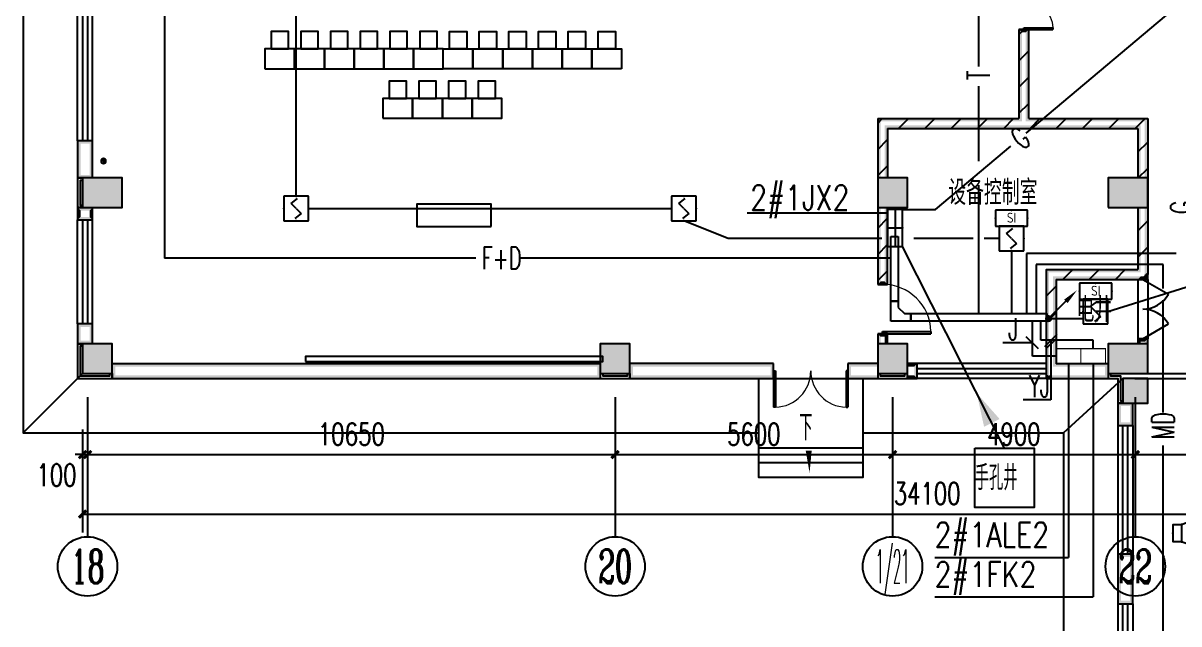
# Model space of a CAD drawing. Extents: x 101023 to 279373, y -114511 to 293844.
# Drawn here: x 205080 to 228410, y -72574 to -60440 of the extents above; entities that cross this region are included whole.
import ezdxf
from ezdxf.enums import TextEntityAlignment as Align

# ---------------------------------------------------------------- set-up
doc = ezdxf.new("R2010")
doc.units = 0
doc.header["$LTSCALE"] = 1000
doc.header["$MEASUREMENT"] = 0
for name, color, linetype in [('A-ANNO-IDEN', 3, 'Continuous'), ('A-FLOR-STRS', 51, 'Continuous'), ('A-WALL-PATT', 252, 'Continuous'), ('AXIS', 3, 'Continuous'), ('AXIS_TEXT', 7, 'Continuous'), ('BZ', 7, 'Continuous'), ('CABLETRAY', 3, 'Continuous'), ('COLUMN', 2, 'Continuous'), ('DIM-消防', 3, 'Continuous'), ('DOOR_FIRE', 4, 'Continuous'), ('EQUIP-广播', 3, 'Continuous'), ('EQUIP-插座', 3, 'Continuous'), ('EQUIP-消防', 3, 'Continuous'), ('EQUIP-箱柜', 3, 'Continuous'), ('LWIRE', 4, 'Continuous'), ('PUB_DIM', 3, 'Continuous'), ('PUB_HATCH', 8, 'Continuous'), ('PUB_TEXT', 7, 'Continuous'), ('PUB_WALL', 2, 'Continuous'), ('SIG_TEXT', 7, 'Continuous'), ('STAIR', 2, 'Continuous'), ('WALL', 2, 'Continuous'), ('WINDOW', 2, 'Continuous'), ('WIRE-消防', 1, 'Continuous'), ('家具', 8, 'Continuous'), ('排水', 153, 'Continuous'), ('看线', 30, 'Continuous')]:
    doc.layers.add(name, color=color, linetype=linetype)
doc.styles.add('_TCH_AXIS', font='COMPLEX', dxfattribs={"bigfont": 'GBCBIG'})
doc.styles.add('_TCH_DIM_T3', font='SIMPLEX', dxfattribs={"width": 0.705882, "bigfont": 'GBCBIG'})
doc.styles.add('_TEL_ATTDEF', font='gbenor', dxfattribs={"bigfont": 'gbcbig'})
doc.styles.add('_TEL_DIM', font='simplex.shx', dxfattribs={"width": 0.8, "height": 3.5, "bigfont": 'gbcbig.shx'})
doc.styles.add('A_DIM', font='simplex.shx', dxfattribs={"width": 0.7, "bigfont": 'gbcbig.shx'})
doc.styles.add('COMPLEX', font='COMPLEX')
doc.styles.get("Standard").update_dxf_attribs({"font": 'simplex.shx', "width": 0.8, "bigfont": 'gbcbig.shx'})
doc.dimstyles.new('_TCH_ARCH&&150', dxfattribs={"dimtxt": 446.25, "dimasz": 150, "dimexe": 375, "dimexo": 450, "dimgap": 189.375, "dimtad": 1, "dimdec": 0, "dimzin": 0, "dimdsep": 46, "dimtxsty": '_TCH_DIM_T3', "dimblk": 'ARCHTICK', "dimcen": 0.09, "dimclrt": 7, "dimazin": 2, "dimtfac": 1, "dimtdec": 0, "dimtix": 1, "dimtmove": 2, "dimatfit": 3, "dimfxl": 1, "dimtolj": 1, "dimtzin": 0, "dimarcsym": 0})
pattern_1 = [(45, (-908016.57, -754752.9), (-265.16515, 265.16515), [])]

# ---------------------------------------------------------------- blocks, each defined once
blk = doc.blocks.new('$equip$00002982')
for p, q in [((0.35, 0.35), (1, 0.6)), ((1, 0.6), (1, -0.6)), ((0, 0.35), (0.35, 0.35)), ((0, 0.35), (0, -0.35)), ((0.35, 0.35), (0.35, -0.35)), ((0.35, -0.35), (0, -0.35)), ((1, -0.6), (0.35, -0.35))]:
    blk.add_line(p, q)
at = {"const_width": 0.04}
blk.add_lwpolyline([(0.35, 0.35), (0, 0.35), (0, -0.35), (0.35, -0.35), (1, -0.6), (1, 0.6), (0.35, 0.35), (0, 0.35)], dxfattribs=at)
for p in [(0, 0), (0.35, 0.35), (1, 0), (0.35, -0.35)]:
    blk.add_point(p)
at = {"color": 7, "style": '_TEL_DIM', "flags": 1}
for tag in ['A', 'REMARK']:
    blk.add_attdef(tag, text='', height=0.00002, dxfattribs=at).set_placement((0, 0), align=Align.MIDDLE_CENTER)
blk = doc.blocks.new('ng')
at = {"layer": '排水'}
for p, q in [((345991, 781358), (346091, 781358)), ((346041, 781408), (346041, 781308))]:
    blk.add_line(p, q, dxfattribs=at)
blk.add_circle((346041, 781358), 50, dxfattribs=at)
blk = doc.blocks.new('雨水管')
at = {"layer": '排水', "xscale": -1}
blk.add_blockref('ng', (1354071, -102889), dxfattribs=at)
blk = doc.blocks.new('_AXISO')
blk.add_circle((0, 0), 0.5)
at = {"layer": 'AXIS_TEXT', "style": 'COMPLEX', "width": 1.041667}
blk.add_attdef('A', text='', height=0.56, dxfattribs=at).set_placement((-0.25, -0.28), (0.25, -0.28), align=Align.FIT)
blk = doc.blocks.new('_ArchTick')
at = {"color": 0, "linetype": 'ByBlock', "const_width": 0.4}
blk.add_lwpolyline([(-0.5, -0.5), (0.5, 0.5)], dxfattribs=at)
blk = doc.blocks.new('*D101')
at = {"layer": 'Defpoints', "color": 0, "transparency": 16777216}
for p in [(1007608, 802280), (1041708, 802280), (1041708, 800203)]:
    blk.add_point(p, dxfattribs=at)
at = {"layer": 'PUB_DIM', "color": 0, "lineweight": -2, "transparency": 16777216}
for p, q in [((1007608, 801830), (1007608, 799828)), ((1041708, 801830), (1041708, 799828)), ((1007608, 800203), (1041708, 800203))]:
    blk.add_line(p, q, dxfattribs=at)
at = {"layer": 'PUB_DIM', "color": 0, "lineweight": -2, "transparency": 16777216, "xscale": 150, "yscale": 150, "zscale": 150, "rotation": 180}
blk.add_blockref('_ArchTick', (1007608, 800203), dxfattribs=at)
at = {"layer": 'PUB_DIM', "color": 0, "lineweight": -2, "transparency": 16777216, "xscale": 150, "yscale": 150, "zscale": 150}
blk.add_blockref('_ArchTick', (1041708, 800203), dxfattribs=at)
at = {"layer": 'PUB_DIM', "color": 7, "transparency": 16777216, "insert": (1024658, 800616), "char_height": 446.2, "attachment_point": 5, "style": '_TCH_DIM_T3'}
blk.add_mtext('\\A1;34100', dxfattribs=at)
blk = doc.blocks.new('*D102')
at = {"layer": 'Defpoints', "color": 0, "transparency": 16777216}
for p in [(1007608, 802363), (1007708, 802363), (1007708, 801403)]:
    blk.add_point(p, dxfattribs=at)
at = {"layer": 'PUB_DIM', "color": 0, "lineweight": -2, "transparency": 16777216}
for p, q in [((1007608, 801913), (1007608, 801028)), ((1007708, 801913), (1007708, 801028)), ((1007608, 801403), (1007458, 801403)), ((1007608, 801403), (1007708, 801403)), ((1007708, 801403), (1007858, 801403))]:
    blk.add_line(p, q, dxfattribs=at)
at = {"layer": 'PUB_DIM', "color": 0, "lineweight": -2, "transparency": 16777216, "xscale": 150, "yscale": 150, "zscale": 150}
blk.add_blockref('_ArchTick', (1007608, 801403), dxfattribs=at)
at = {"layer": 'PUB_DIM', "color": 0, "lineweight": -2, "transparency": 16777216, "xscale": 150, "yscale": 150, "zscale": 150, "rotation": 180}
blk.add_blockref('_ArchTick', (1007708, 801403), dxfattribs=at)
at = {"layer": 'PUB_DIM', "color": 7, "transparency": 16777216, "insert": (1007083, 800991), "char_height": 446.2, "attachment_point": 5, "style": '_TCH_DIM_T3'}
blk.add_mtext('\\A1;100', dxfattribs=at)
blk = doc.blocks.new('*D103')
at = {"layer": 'Defpoints', "color": 0, "transparency": 16777216}
for p in [(1007708, 802363), (1018358, 802363), (1018358, 801403)]:
    blk.add_point(p, dxfattribs=at)
at = {"layer": 'PUB_DIM', "color": 0, "lineweight": -2, "transparency": 16777216}
for p, q in [((1007708, 801913), (1007708, 801028)), ((1018358, 801913), (1018358, 801028)), ((1007708, 801403), (1018358, 801403))]:
    blk.add_line(p, q, dxfattribs=at)
at = {"layer": 'PUB_DIM', "color": 0, "lineweight": -2, "transparency": 16777216, "xscale": 150, "yscale": 150, "zscale": 150, "rotation": 180}
blk.add_blockref('_ArchTick', (1007708, 801403), dxfattribs=at)
at = {"layer": 'PUB_DIM', "color": 0, "lineweight": -2, "transparency": 16777216, "xscale": 150, "yscale": 150, "zscale": 150}
blk.add_blockref('_ArchTick', (1018358, 801403), dxfattribs=at)
at = {"layer": 'PUB_DIM', "color": 7, "transparency": 16777216, "insert": (1013033, 801816), "char_height": 446.2, "attachment_point": 5, "style": '_TCH_DIM_T3'}
blk.add_mtext('\\A1;10650', dxfattribs=at)
blk = doc.blocks.new('*D104')
at = {"layer": 'Defpoints', "color": 0, "transparency": 16777216}
for p in [(1018358, 802363), (1023958, 802363), (1023958, 801403)]:
    blk.add_point(p, dxfattribs=at)
at = {"layer": 'PUB_DIM', "color": 0, "lineweight": -2, "transparency": 16777216}
for p, q in [((1018358, 801913), (1018358, 801028)), ((1023958, 801913), (1023958, 801028)), ((1018358, 801403), (1023958, 801403))]:
    blk.add_line(p, q, dxfattribs=at)
at = {"layer": 'PUB_DIM', "color": 0, "lineweight": -2, "transparency": 16777216, "xscale": 150, "yscale": 150, "zscale": 150, "rotation": 180}
blk.add_blockref('_ArchTick', (1018358, 801403), dxfattribs=at)
at = {"layer": 'PUB_DIM', "color": 0, "lineweight": -2, "transparency": 16777216, "xscale": 150, "yscale": 150, "zscale": 150}
blk.add_blockref('_ArchTick', (1023958, 801403), dxfattribs=at)
at = {"layer": 'PUB_DIM', "color": 7, "transparency": 16777216, "insert": (1021158, 801816), "char_height": 446.2, "attachment_point": 5, "style": '_TCH_DIM_T3'}
blk.add_mtext('\\A1;5600', dxfattribs=at)
blk = doc.blocks.new('*D105')
at = {"layer": 'Defpoints', "color": 0, "transparency": 16777216}
for p in [(1023958, 802363), (1028858, 802363), (1028858, 801403)]:
    blk.add_point(p, dxfattribs=at)
at = {"layer": 'PUB_DIM', "color": 0, "lineweight": -2, "transparency": 16777216}
for p, q in [((1023958, 801913), (1023958, 801028)), ((1028858, 801913), (1028858, 801028)), ((1023958, 801403), (1028858, 801403))]:
    blk.add_line(p, q, dxfattribs=at)
at = {"layer": 'PUB_DIM', "color": 0, "lineweight": -2, "transparency": 16777216, "xscale": 150, "yscale": 150, "zscale": 150, "rotation": 180}
blk.add_blockref('_ArchTick', (1023958, 801403), dxfattribs=at)
at = {"layer": 'PUB_DIM', "color": 0, "lineweight": -2, "transparency": 16777216, "xscale": 150, "yscale": 150, "zscale": 150}
blk.add_blockref('_ArchTick', (1028858, 801403), dxfattribs=at)
at = {"layer": 'PUB_DIM', "color": 7, "transparency": 16777216, "insert": (1026408, 801816), "char_height": 446.2, "attachment_point": 5, "style": '_TCH_DIM_T3'}
blk.add_mtext('\\A1;4900', dxfattribs=at)
blk = doc.blocks.new('*D106')
at = {"layer": 'Defpoints', "color": 0, "transparency": 16777216}
for p in [(1028858, 802363), (1033058, 802363), (1033058, 801403)]:
    blk.add_point(p, dxfattribs=at)
at = {"layer": 'PUB_DIM', "color": 0, "lineweight": -2, "transparency": 16777216}
for p, q in [((1028858, 801913), (1028858, 801028)), ((1033058, 801913), (1033058, 801028)), ((1028858, 801403), (1033058, 801403))]:
    blk.add_line(p, q, dxfattribs=at)
at = {"layer": 'PUB_DIM', "color": 0, "lineweight": -2, "transparency": 16777216, "xscale": 150, "yscale": 150, "zscale": 150, "rotation": 180}
blk.add_blockref('_ArchTick', (1028858, 801403), dxfattribs=at)
at = {"layer": 'PUB_DIM', "color": 0, "lineweight": -2, "transparency": 16777216, "xscale": 150, "yscale": 150, "zscale": 150}
blk.add_blockref('_ArchTick', (1033058, 801403), dxfattribs=at)
at = {"layer": 'PUB_DIM', "color": 7, "transparency": 16777216, "insert": (1030958, 801816), "char_height": 446.2, "attachment_point": 5, "style": '_TCH_DIM_T3'}
blk.add_mtext('\\A1;4200', dxfattribs=at)
blk = doc.blocks.new('gfd')
at = {"layer": '家具'}
for points in [[(716470, 825913), (716470, 825313), (716870, 825313), (716870, 825913)], [(716870, 825788), (716870, 825438), (717220, 825438), (717220, 825788)], [(710554, 819533), (710554, 825533), (710654, 825533), (710654, 819533)], [(716470, 825313), (716470, 824713), (716870, 824713), (716870, 825313)], [(716870, 825188), (716870, 824838), (717220, 824838), (717220, 825188)], [(716470, 824713), (716470, 824113), (716870, 824113), (716870, 824713)], [(716870, 824588), (716870, 824238), (717220, 824238), (717220, 824588)], [(716470, 824113), (716470, 823513), (716870, 823513), (716870, 824113)], [(716870, 823988), (716870, 823638), (717220, 823638), (717220, 823988)], [(715470, 822895), (715470, 823495), (715870, 823495), (715870, 822895)], [(715870, 823020), (715870, 823370), (716220, 823370), (716220, 823020)], [(716470, 823513), (716470, 822913), (716870, 822913), (716870, 823513)], [(716870, 823388), (716870, 823038), (717220, 823038), (717220, 823388)], [(713284, 823283), (713734, 823283), (713734, 821783), (713284, 821783)], [(715470, 822295), (715470, 822895), (715870, 822895), (715870, 822295)], [(716470, 822913), (716470, 822313), (716870, 822313), (716870, 822913)], [(715870, 822420), (715870, 822770), (716220, 822770), (716220, 822420)], [(716870, 822788), (716870, 822438), (717220, 822438), (717220, 822788)], [(715470, 821695), (715470, 822295), (715870, 822295), (715870, 821695)], [(716470, 821713), (716470, 822313), (716870, 822313), (716870, 821713)], [(716870, 821838), (716870, 822188), (717220, 822188), (717220, 821838)], [(715870, 821820), (715870, 822170), (716220, 822170), (716220, 821820)], [(716470, 821113), (716470, 821713), (716870, 821713), (716870, 821113)], [(715470, 821095), (715470, 821695), (715870, 821695), (715870, 821095)], [(715870, 821220), (715870, 821570), (716220, 821570), (716220, 821220)], [(716870, 821238), (716870, 821588), (717220, 821588), (717220, 821238)], [(716470, 820513), (716470, 821113), (716870, 821113), (716870, 820513)], [(716870, 820638), (716870, 820988), (717220, 820988), (717220, 820638)], [(716470, 819913), (716470, 820513), (716870, 820513), (716870, 819913)], [(716870, 820038), (716870, 820388), (717220, 820388), (717220, 820038)], [(716470, 819313), (716470, 819913), (716870, 819913), (716870, 819313)], [(716870, 819438), (716870, 819788), (717220, 819788), (717220, 819438)], [(716470, 818713), (716470, 819313), (716870, 819313), (716870, 818713)], [(716870, 818838), (716870, 819188), (717220, 819188), (717220, 818838)]]:
    blk.add_lwpolyline(points, close=True, dxfattribs=at)
blk = doc.blocks.new('$WINLIB2D$00000001')
at = {"color": 0}
for points in [[(-0.5, 0.5), (-0.5, -0.5)], [(-0.5, 0.5), (0.5, 0.5)], [(0.5, -0.5), (0.5, 0.5)], [(0.5, 0.1667), (-0.5, 0.1667)], [(0.5, -0.1667), (-0.5, -0.1667)], [(-0.5, -0.5), (0.5, -0.5)]]:
    blk.add_lwpolyline(points, dxfattribs=at)
blk = doc.blocks.new('$DorLib2D$00000002')
for p, q in [((-0.5, 0), (-0.5, 0.4875)), ((-0.475, 0.4875), (-0.5, 0.4875)), ((-0.475, 0), (-0.475, 0.4875)), ((0.475, 0), (0.475, 0.4875)), ((0.475, 0.4875), (0.5, 0.4875)), ((0.5, 0), (0.5, 0.4875)), ((-0.5, 0), (-0.475, 0)), ((0.5, 0), (0.475, 0))]:
    blk.add_line(p, q)
at = {"lineweight": 13}
for centre, start, end in [((-0.4875, 0), 0, 88.53072), ((0.4875, 0), 91.46928, 180)]:
    blk.add_arc(centre, 0.4875, start, end, dxfattribs=at)
blk = doc.blocks.new('$DorLib2D$00000001')
for p, q in [((0.45, 0.975), (0.5, 0.975)), ((0.45, 0), (0.45, 0.975)), ((0.5, 0), (0.5, 0.975)), ((0.5, 0), (0.45, 0))]:
    blk.add_line(p, q)
at = {"lineweight": 13}
blk.add_arc((0.475, 0), 0.975, 91.4693, 180, dxfattribs=at)
blk = doc.blocks.new('_FZH')
blk.add_lwpolyline([(-0.5, -0.5), (0.5, -0.5), (0.5, 0.5), (-0.5, 0.5)], close=True)
at = {"layer": 'PUB_HATCH'}
blk.add_solid([(-0.5, -0.5), (0.5, -0.5), (-0.5, 0.5), (0.5, 0.5)], dxfattribs=at)
blk = doc.blocks.new('$DorLib2D$00000231')
at = {"color": 0}
for p, q in [((-0.5, 0), (-0.25, 0.433)), ((0.5, 0), (0.25, 0.433))]:
    blk.add_line(p, q, dxfattribs=at)
for centre, start, end in [((-0.5, 0), 0, 60), ((0.5, 0), 120, 180)]:
    blk.add_arc(centre, 0.5, start, end, dxfattribs=at)
blk = doc.blocks.new('$Equip$00002649')
for p, q in [((-0.5, 0.5), (-0.5, -0.5)), ((0.5, 0.5), (-0.5, 0.5)), ((0.5, -0.5), (0.5, 0.5)), ((-0.2, 0.2), (0.05, 0.4)), ((0, 0), (-0.2, 0.2)), ((0, 0), (0.2, -0.2)), ((0.2, -0.2), (-0.05, -0.4)), ((-0.5, -0.5), (0.5, -0.5))]:
    blk.add_line(p, q)
at = {"const_width": 0.04}
blk.add_lwpolyline([(-0.5, 0.5), (0.5, 0.5), (0.5, -0.5), (-0.5, -0.5), (-0.5, 0.5), (0.5, 0.5)], dxfattribs=at)
for p in [(0, 0.5), (-0.5, 0), (0.5, 0), (0, -0.5)]:
    blk.add_point(p)
at = {"color": 7, "flags": 1}
for tag, height, p in [('A', 0.00002, (0, 0)), ('B', 0.4, (0.762, -0.208))]:
    blk.add_attdef(tag, text='', height=height, dxfattribs=at).set_placement(p, align=Align.MIDDLE_CENTER)
blk = doc.blocks.new('$equip$00002936')
for p, q in [((-0.75, 0.6), (-0.75, 0)), ((0.75, 0.6), (-0.75, 0.6)), ((0, 0), (0, 0.6)), ((0.75, 0), (0.75, 0.6)), ((-0.75, 0.3), (0.75, 0.3)), ((-0.75, 0), (0.75, 0))]:
    blk.add_line(p, q)
at = {"const_width": 0.04}
blk.add_lwpolyline([(-0.75, 0.6), (-0.75, 0), (0.75, 0), (0.75, 0.6), (-0.75, 0.6), (-0.75, 0)], dxfattribs=at)
for p in [(0, 0.6), (-0.75, 0.3), (0, 0), (0.75, 0.3)]:
    blk.add_point(p)
at = {"color": 7, "style": '_TEL_DIM', "flags": 1}
for tag in ['A', 'REMARK']:
    blk.add_attdef(tag, text='', height=0.00002, dxfattribs=at).set_placement((0, 0), align=Align.MIDDLE_CENTER)
blk = doc.blocks.new('$TelecSys$00000098')
blk.add_solid([(0.5, 0), (-0.5, 0.26), (-0.5, -0.26)])
blk = doc.blocks.new('$TelecSys$00000079')
for p, q in [((0.7, 0.7), (0, 0)), ((0.104, 0.104), (0.104, 0.104)), ((-0.104, -0.104), (-0.104, -0.104))]:
    blk.add_line(p, q)
at = {"const_width": 0.142}
blk.add_lwpolyline([(-0.071, 0, 1), (0.071, 0, 1)], format="xyb", close=True, dxfattribs=at)
blk.add_solid([(0.63, 0.77), (0.77, 0.63), (1.15, 1.15)])
at = {"width": 0.8, "flags": 9}
blk.add_attdef('A', (0, 0), '', height=0.00002, dxfattribs=at)
blk = doc.blocks.new('$equip$00002776')
for p, q in [((0.65, 0.65), (-0.65, 0.65)), ((-0.65, 0.65), (-0.65, 0)), ((0.65, 0), (0.65, 0.65)), ((-0.65, 0), (0.65, 0))]:
    blk.add_line(p, q)
at = {"const_width": 0.04}
blk.add_lwpolyline([(-0.65, 0.65), (-0.65, 0), (0.65, 0), (0.65, 0.65), (-0.65, 0.65), (-0.65, 0)], dxfattribs=at)
for p in [(0, 0.65), (-0.65, 0.325), (0, 0), (0.65, 0.325)]:
    blk.add_point(p)
at = {"color": 7}
blk.add_attdef('$TEXT$', text='', height=0.4, dxfattribs=at).set_placement((0.006, 0.343), align=Align.MIDDLE_CENTER)
at = {"color": 7, "flags": 1}
for tag, p in [('A', (0, 0)), ('B', (0.905, 0.246))]:
    blk.add_attdef(tag, text='', height=0.4, dxfattribs=at).set_placement(p, align=Align.MIDDLE_CENTER)
blk = doc.blocks.new('ERT')
at = {"layer": 'AXIS'}
for p, q in [((1007708.2, 802565.3), (1007708.2, 799745.8)), ((1018358.2, 802565.3), (1018358.2, 799745.8)), ((1023958.2, 802565.3), (1023958.2, 799745.8)), ((1028858.2, 802565.3), (1028858.2, 799745.8))]:
    blk.add_line(p, q, dxfattribs=at)
ref = blk.add_blockref('_AXISO', (1007708.2, 799145.8), dxfattribs=dict(at, xscale=1200, yscale=1200, zscale=1200))
ref.add_attrib('A', '18', dxfattribs={"layer": 'AXIS_TEXT', "height": 678.82, "style": '_TCH_AXIS', "width": 0.724138}).set_placement((1007368.8, 798806.4), (1008047.6, 798806.4), align=Align.FIT)
ref = blk.add_blockref('_AXISO', (1018358.2, 799145.8), dxfattribs=dict(at, xscale=1200, yscale=1200, zscale=1200))
ref.add_attrib('A', '20', dxfattribs={"layer": 'AXIS_TEXT', "height": 678.82, "style": '_TCH_AXIS', "width": 0.617647}).set_placement((1018018.8, 798806.4), (1018697.6, 798806.4), align=Align.FIT)
ref = blk.add_blockref('_AXISO', (1023958.2, 799145.8), dxfattribs=dict(at, xscale=1200, yscale=1200, zscale=1200))
ref.add_attrib('A', '1/21', dxfattribs={"layer": 'AXIS_TEXT', "height": 678.82, "style": '_TCH_AXIS', "width": 0.318182}).set_placement((1023618.8, 798806.4), (1024297.6, 798806.4), align=Align.FIT)
ref = blk.add_blockref('_AXISO', (1028858.2, 799145.8), dxfattribs=dict(at, xscale=1200, yscale=1200, zscale=1200))
ref.add_attrib('A', '22', dxfattribs={"layer": 'AXIS_TEXT', "height": 678.82, "style": '_TCH_AXIS', "width": 0.617647}).set_placement((1028518.8, 798806.4), (1029197.6, 798806.4), align=Align.FIT)
at = {"layer": 'PUB_DIM'}
dim = blk.add_linear_dim(base=(1007708.2, 801403), p1=(1007608.2, 802362.7), p2=(1007708.2, 802362.7), angle=0, dimstyle='_TCH_ARCH&&150', dxfattribs=at)
dim.commit()
dim.dimension.update_dxf_attribs({"geometry": '*D102', "text_midpoint": (1007083.2, 800990.5), "dimtype": 129})
for p1, p2, distance, picture, middle in [((1007708.2, 802362.7), (1018358.2, 802362.7), -959.7, '*D103', (1013033.2, 801815.5)), ((1018358.2, 802362.7), (1023958.2, 802362.7), -959.7, '*D104', (1021158.2, 801815.5)), ((1023958.2, 802362.7), (1028858.2, 802362.7), -959.7, '*D105', (1026408.2, 801815.5)), ((1028858.2, 802362.7), (1033058.2, 802362.7), -959.7, '*D106', (1030958.2, 801815.5)), ((1007608.2, 802279.9), (1041708.2, 802279.9), -2076.9, '*D101', (1024658.2, 800615.5))]:
    dim = blk.add_aligned_dim(p1=p1, p2=p2, distance=distance, dimstyle='_TCH_ARCH&&150', dxfattribs=at)
    dim.commit()
    dim.dimension.update_dxf_attribs({"geometry": picture, "text_midpoint": middle})
blk = doc.blocks.new('A$C40CE5D7B')
at = {"layer": 'A-WALL-PATT'}
h = blk.add_hatch(dxfattribs=at)
h.set_pattern_fill('普通砖', color=256, scale=150, style=0)
h.set_pattern_definition(pattern_1)
h.paths.add_polyline_path([(108990, 53110), (109050, 53170), (109050, 54970), (108850, 54970), (108850, 53170), (108910, 53110), (108950, 53103)])
h = blk.add_hatch(dxfattribs=at)
h.set_pattern_fill('普通砖', color=256, scale=150, style=0)
h.set_pattern_definition(pattern_1)
h.paths.add_polyline_path([(106000, 51670), (106000, 51970), (106200, 51970), (106200, 52970), (106000, 53170)])
h = blk.add_hatch(dxfattribs=at)
h.set_pattern_fill('普通砖', color=256, scale=150, style=0)
h.set_pattern_definition(pattern_1)
h.paths.add_polyline_path([(106000, 53170), (106200, 52970), (108950, 52970), (108950, 53103), (108910, 53110), (108850, 53170)])
h = blk.add_hatch(dxfattribs=at)
h.set_pattern_fill('普通砖', color=256, scale=150, style=0)
h.set_pattern_definition(pattern_1)
h.paths.add_polyline_path([(108950, 53103), (108950, 52970), (111250, 52970), (111450, 53170), (109050, 53170), (108990, 53110)])
h = blk.add_hatch(dxfattribs=at)
h.set_pattern_fill('普通砖', color=256, scale=150, style=0)
h.set_pattern_definition(pattern_1)
h.paths.add_polyline_path([(111250, 51970), (111450, 51970), (111450, 51670), (111450, 51670), (111450, 53170), (111250, 52970)])
h = blk.add_hatch(dxfattribs=at)
h.set_pattern_fill('普通砖', color=256, scale=150, style=0)
h.set_pattern_definition(pattern_1)
h.paths.add_polyline_path([(111450, 51670), (111450, 51370), (111250, 51370), (111250, 50120), (111310, 50060), (111317, 50020), (111450, 50020), (111450, 51670)])
h = blk.add_hatch(dxfattribs=at)
h.set_pattern_fill('普通砖', color=256, scale=150, style=0)
h.set_pattern_definition(pattern_1)
h.paths.add_polyline_path([(106200, 51370), (106000, 51370), (106000, 49820), (106200, 49820)])
h = blk.add_hatch(dxfattribs=at)
h.set_pattern_fill('普通砖', color=256, scale=150, style=0)
h.set_pattern_definition(pattern_1)
h.paths.add_polyline_path([(109600, 49920), (109400, 50120), (109400, 48220), (109500, 48120), (109600, 48220)])
h = blk.add_hatch(dxfattribs=at)
h.set_pattern_fill('普通砖', color=256, scale=150, style=0)
h.set_pattern_definition(pattern_1)
h.paths.add_polyline_path([(109400, 50120), (109600, 49920), (111250, 49920), (111310, 49980), (111317, 50020), (111310, 50060), (111250, 50120)])
h = blk.add_hatch(dxfattribs=at)
h.set_pattern_fill('普通砖', color=256, scale=150, style=0)
h.set_pattern_definition(pattern_1)
h.paths.add_polyline_path([(111310, 49980), (111250, 49920), (111450, 49920), (111450, 50020), (111317, 50020)])
h = blk.add_hatch(dxfattribs=at)
h.set_pattern_fill('普通砖', color=256, scale=150, style=0)
h.set_pattern_definition(pattern_1)
h.paths.add_polyline_path([(106000, 48220), (106000, 48620), (106200, 48620), (106200, 48820), (106000, 48820)])
h = blk.add_hatch(dxfattribs=at)
h.set_pattern_fill('普通砖', color=256, scale=150, style=0)
h.set_pattern_definition(pattern_1)
h.paths.add_polyline_path([(111250, 48620), (111450, 48620), (111450, 48120), (111450, 48120), (111450, 48720), (111250, 48720)])
at = {"layer": 'PUB_WALL'}
for points in [[(109050, 54970), (108850, 54970), (108910, 54910), (108990, 54910)], [(108850, 54970), (108850, 53170), (108910, 53110), (108910, 54910)], [(109050, 53170), (109050, 54970), (108990, 54910), (108990, 53110)], [(106000, 51670), (106000, 51970), (106060, 51970), (106060, 53110), (106000, 53170)], [(106000, 53170), (108850, 53170), (108910, 53110), (106060, 53110)], [(106140, 51970), (106200, 51970), (106200, 52970), (106140, 53030)], [(106200, 52970), (108950, 52970), (108950, 53030), (106140, 53030)], [(108950, 52970), (111250, 52970), (111310, 53030), (108950, 53030)], [(109050, 53170), (111450, 53170), (111390, 53110), (108990, 53110)], [(111250, 51970), (111310, 51970), (111310, 53030), (111250, 52970)], [(111390, 51970), (111450, 51970), (111450, 51670), (111450, 51670), (111450, 53170), (111390, 53110)], [(90150, 52720), (89850, 52720), (89910, 52660), (90090, 52660)], [(89850, 52720), (89850, 51970), (89910, 52030), (89910, 52660)], [(90150, 51970), (90150, 52720), (90090, 52660), (90090, 52030)], [(89850, 51970), (90150, 51970), (90090, 52030), (89910, 52030)], [(90750, 51970), (89950, 51970), (90010, 51910), (90690, 51910)], [(89950, 51970), (89950, 51370), (90010, 51430), (90010, 51910)], [(90750, 51370), (90750, 51970), (90690, 51910), (90690, 51430)], [(106600, 51970), (106000, 51970), (106060, 51910), (106540, 51910)], [(106000, 51970), (106000, 51370), (106060, 51430), (106060, 51910)], [(106600, 51370), (106600, 51970), (106540, 51910), (106540, 51430)], [(111450, 51970), (110650, 51970), (110710, 51910), (111390, 51910)], [(110650, 51970), (110650, 51370), (110710, 51430), (110710, 51910)], [(111450, 51370), (111450, 51970), (111390, 51910), (111390, 51430)], [(111450, 51670), (111450, 51370), (111390, 51370), (111390, 50020), (111450, 50020), (111450, 51670)], [(89850, 51370), (89850, 51120), (89910, 51180), (89910, 51310)], [(90150, 51370), (89850, 51370), (89910, 51310), (90090, 51310)], [(89950, 51370), (90750, 51370), (90690, 51430), (90010, 51430)], [(90150, 51120), (90150, 51370), (90090, 51310), (90090, 51180)], [(106000, 51370), (106600, 51370), (106540, 51430), (106060, 51430)], [(106060, 51370), (106000, 51370), (106000, 49820), (106060, 49880)], [(106200, 51370), (106140, 51370), (106140, 49880), (106200, 49820)], [(110650, 51370), (111450, 51370), (111390, 51430), (110710, 51430)], [(111310, 51370), (111250, 51370), (111250, 50120), (111310, 50060)], [(89850, 51120), (90150, 51120), (90090, 51180), (89910, 51180)], [(109400, 50120), (109400, 48220), (109460, 48160), (109460, 50060)], [(109400, 50120), (111250, 50120), (111310, 50060), (109460, 50060)], [(109600, 49920), (109600, 48220), (109540, 48160), (109540, 49980)], [(109600, 49920), (111250, 49920), (111310, 49980), (109540, 49980)], [(111250, 49920), (111450, 49920), (111390, 49980), (111310, 49980)], [(111450, 49920), (111450, 50020), (111390, 50020), (111390, 49980)], [(106000, 49820), (106200, 49820), (106140, 49880), (106060, 49880)], [(90150, 49020), (89850, 49020), (89910, 48960), (90090, 48960)], [(89850, 49020), (89850, 48620), (89910, 48680), (89910, 48960)], [(90150, 48620), (90150, 49020), (90090, 48960), (90090, 48680)], [(106200, 48820), (106000, 48820), (106060, 48760), (106140, 48760)], [(106000, 48220), (106000, 48620), (106060, 48620), (106060, 48760), (106000, 48820)], [(106140, 48620), (106200, 48620), (106200, 48820), (106140, 48760)], [(89950, 48620), (90150, 48620), (90090, 48680), (89910, 48680), (89850, 48620)], [(90550, 48620), (89950, 48620), (90010, 48560), (90490, 48560)], [(89950, 48620), (89950, 48020), (90010, 48080), (90010, 48560)], [(90550, 48020), (90550, 48620), (90490, 48560), (90490, 48080)], [(101000, 48620), (100400, 48620), (100460, 48560), (100940, 48560)], [(100400, 48620), (100400, 48020), (100460, 48080), (100460, 48560)], [(101000, 48020), (101000, 48620), (100940, 48560), (100940, 48080)], [(106600, 48620), (106000, 48620), (106060, 48560), (106540, 48560)], [(106000, 48620), (106000, 48020), (106060, 48080), (106060, 48560)], [(106600, 48020), (106600, 48620), (106540, 48560), (106540, 48080)], [(111450, 48620), (110650, 48620), (110710, 48560), (111390, 48560)], [(110650, 48620), (110650, 48020), (110710, 48080), (110710, 48560)], [(111450, 48720), (111250, 48720), (111310, 48660), (111390, 48660)], [(111250, 48620), (111310, 48620), (111310, 48660), (111250, 48720)], [(111390, 48620), (111450, 48620), (111450, 48120), (111450, 48120), (111450, 48720), (111390, 48660)], [(111450, 48020), (111450, 48620), (111390, 48560), (111390, 48080)], [(89950, 48020), (90550, 48020), (90490, 48080), (90010, 48080)], [(90550, 48220), (90550, 48160), (100400, 48160), (100400, 48220)], [(90550, 48220), (90550, 47920), (90610, 47920), (90610, 48220)], [(100400, 48220), (100340, 48220), (100340, 47920), (100400, 47920)], [(100400, 48020), (101000, 48020), (100940, 48080), (100460, 48080)], [(103900, 48220), (101000, 48220), (101060, 48160), (103840, 48160)], [(101000, 48220), (101000, 47920), (101060, 47980), (101060, 48160)], [(103900, 47920), (103900, 48220), (103840, 48160), (103840, 47980)], [(106000, 48220), (105400, 48220), (105460, 48160), (106000, 48160)], [(105400, 48220), (105400, 47920), (105460, 47980), (105460, 48160)], [(106000, 48020), (106600, 48020), (106540, 48080), (106060, 48080)], [(106800, 48220), (106600, 48220), (106600, 48160), (106740, 48160)], [(106800, 47920), (106800, 48220), (106740, 48160), (106740, 47980)], [(109400, 48220), (109400, 47920), (109460, 47980), (109460, 48160)], [(109600, 48220), (110250, 48220), (110250, 48160), (109540, 48160)], [(110250, 48220), (110250, 48160), (110650, 48160), (110650, 48220)], [(110650, 48220), (110590, 48220), (110590, 47920), (110650, 47920)], [(110650, 48020), (111450, 48020), (111390, 48080), (110710, 48080)], [(111450, 48120), (111450, 48120), (111450, 48120)], [(90550, 47920), (100400, 47920), (100400, 47980), (90550, 47980)], [(101000, 47920), (103900, 47920), (103840, 47980), (101060, 47980)], [(105400, 47920), (106000, 47920), (106000, 47980), (105460, 47980)], [(106600, 47920), (106800, 47920), (106740, 47980), (106600, 47980)], [(109400, 47920), (109500, 47920), (109500, 47980), (109460, 47980)], [(109500, 47920), (110250, 47920), (110250, 47980), (109500, 47980)], [(110250, 47920), (110650, 47920), (110650, 47980), (110250, 47980)], [(111450, 47920), (110950, 47920), (111010, 47860), (111390, 47860)], [(110950, 47920), (110950, 47420), (111010, 47480), (111010, 47860)], [(111450, 47420), (111450, 47920), (111390, 47860), (111390, 47480)], [(110850, 47420), (110850, 46970), (110910, 47030), (110910, 47360)], [(111150, 47420), (110850, 47420), (110910, 47360), (111090, 47360)], [(110950, 47420), (111450, 47420), (111390, 47480), (111010, 47480)], [(111150, 46970), (111150, 47420), (111090, 47360), (111090, 47030)], [(110850, 46970), (111150, 46970), (111090, 47030), (110910, 47030)], [(110850, 44370), (110850, 43370), (110910, 43430), (110910, 44310)], [(111150, 44370), (110850, 44370), (110910, 44310), (111090, 44310)], [(111150, 43370), (111150, 44370), (111090, 44310), (111090, 43430)], [(110850, 43370), (111150, 43370), (111090, 43430), (110910, 43430)]]:
    blk.add_hatch(color=256, dxfattribs=at).paths.add_polyline_path(points)
for points in [[(89950, 51970), (89850, 51970), (89850, 51370), (89950, 51370)], [(89950, 51920), (89900, 51920), (89900, 51420), (89950, 51420)], [(89950, 48620), (89850, 48620), (89850, 47920), (90550, 47920), (90550, 48020)], [(89950, 48570), (89900, 48570), (89900, 47970), (90500, 47970), (90500, 48020)], [(100400, 48020), (100400, 47920), (101000, 47920), (101000, 48020)], [(100450, 48020), (100450, 47970), (100950, 47970), (100950, 48020)], [(106000, 48020), (106000, 47920), (106600, 47920), (106600, 48020)], [(106050, 48020), (106050, 47970), (106550, 47970), (106550, 48020)], [(110650, 48020), (110650, 47920), (110850, 47920), (110850, 47420), (110950, 47420)], [(110700, 48020), (110700, 47970), (110900, 47970), (110900, 47470), (110950, 47470)]]:
    blk.add_lwpolyline(points)
at = {"layer": 'A-ANNO-IDEN'}
blk.add_lwpolyline([(104607, 46508, 0, 0, 0), (104625, 46011, 0, 120, 0), (104608, 46461, 0, 0, 0)], format="xyseb", dxfattribs=at)
at = {"layer": 'A-FLOR-STRS'}
for p, q in [((103600, 46520), (105700, 46520)), ((103600, 46220), (105700, 46220))]:
    blk.add_line(p, q, dxfattribs=at)
blk.add_lwpolyline([(105400, 47920), (105700, 47920), (105700, 45920), (103600, 45920), (103600, 47920)], dxfattribs=at)
at = {"layer": 'DOOR_FIRE'}
for p, q in [((111250, 49920), (111250, 48720)), ((111450, 49920), (111450, 48720))]:
    blk.add_line(p, q, dxfattribs=at)
at = {"layer": 'WALL'}
for p, q in [((109050, 54970), (108850, 54970)), ((108850, 54970), (108850, 53170)), ((109050, 53170), (109050, 54970)), ((106000, 53170), (106000, 51970)), ((106000, 53170), (108850, 53170)), ((106200, 52970), (106200, 51970)), ((106200, 52970), (108950, 52970)), ((108950, 52970), (111250, 52970)), ((109050, 53170), (111450, 53170)), ((111250, 52970), (111250, 51970)), ((111450, 53170), (111450, 51670)), ((90150, 52720), (89850, 52720)), ((89850, 52720), (89850, 51970)), ((90150, 51970), (90150, 52720)), ((89850, 51970), (89950, 51970)), ((111450, 51670), (111450, 50020)), ((89850, 51370), (89850, 51120)), ((89950, 51370), (89850, 51370)), ((90150, 51120), (90150, 51370)), ((106000, 51370), (106000, 49820)), ((106200, 49820), (106200, 51370)), ((111250, 51370), (111250, 50120)), ((89850, 51120), (90150, 51120)), ((109400, 50120), (109400, 48220)), ((109400, 50120), (111250, 50120)), ((111450, 49920), (111450, 50020)), ((106000, 49820), (106200, 49820)), ((109600, 49920), (109600, 48220)), ((109600, 49920), (111250, 49920)), ((111250, 49920), (111450, 49920)), ((90150, 49020), (89850, 49020)), ((89850, 49020), (89850, 48620)), ((90150, 48620), (90150, 49020)), ((106200, 48820), (106000, 48820)), ((106000, 48820), (106000, 48620)), ((106200, 48620), (106200, 48820)), ((89850, 48620), (89950, 48620)), ((111450, 48720), (111250, 48720)), ((111250, 48720), (111250, 48620)), ((111450, 48120), (111450, 48720)), ((90550, 48220), (100400, 48220)), ((103900, 48220), (101000, 48220)), ((103900, 47920), (103900, 48220)), ((106000, 48220), (105400, 48220)), ((105400, 48220), (105400, 47920)), ((106800, 48220), (106600, 48220)), ((106800, 47920), (106800, 48220)), ((109400, 48220), (109400, 47920)), ((109600, 48220), (110250, 48220)), ((110250, 48220), (110650, 48220)), ((111450, 48120), (111450, 48120)), ((90550, 48020), (90550, 47920)), ((90550, 47920), (100400, 47920)), ((100400, 48020), (100400, 47920)), ((101000, 48020), (101000, 47920)), ((101000, 47920), (103900, 47920)), ((105400, 47920), (106000, 47920)), ((106600, 47920), (106800, 47920)), ((109400, 47920), (109500, 47920)), ((109500, 47920), (110250, 47920)), ((110250, 47920), (110650, 47920)), ((110650, 48020), (110650, 47920)), ((110850, 47420), (110850, 46970)), ((110950, 47420), (110850, 47420)), ((111150, 46970), (111150, 47420)), ((110850, 46970), (111150, 46970)), ((110850, 44370), (110850, 43370)), ((111150, 44370), (110850, 44370)), ((111150, 43370), (111150, 44370)), ((110850, 43370), (111150, 43370))]:
    blk.add_line(p, q, dxfattribs=at)
at = {"layer": 'WINDOW'}
blk.add_line((103900, 47920), (105400, 47920), dxfattribs=at)
at = {"layer": '排水'}
for p, q in [((89950, 48020), (88750, 46820)), ((109750, 46820), (110950, 47920))]:
    blk.add_line(p, q, dxfattribs=at)
for points in [[(88750, 59920), (88750, 46820), (103600, 46820)], [(105700, 46820), (109750, 46820), (109750, 39770)]]:
    blk.add_lwpolyline(points, dxfattribs=at)
at = {"layer": '看线'}
for p, q in [((111190, 47920), (114510, 47920)), ((111450, 48020), (114510, 48020))]:
    blk.add_line(p, q, dxfattribs=at)
blk.add_blockref('雨水管', (-917658, -626157))
at = {"layer": 'COLUMN'}
for p, xscale, yscale, zscale in [((90350, 51670), 799.9999998350395, 600.000000079046, 600.000000079046), ((106300, 51670), 599.999999749125, 600.0000001494773, 600.0000001494773), ((111050, 51670), 799.9999998350395, 600.000000079046, 600.000000079046), ((106300, 48320), 599.999999749125, 600.0000001494773, 600.0000001494773)]:
    blk.add_blockref('_FZH', p, dxfattribs=dict(at, xscale=xscale, yscale=yscale, zscale=zscale))
for p, xscale, yscale, zscale, rotation in [((90250, 48320), 599.9999999065185, 600.000000164262, 600.000000164262, 359.9999999925851), ((100700, 48320), 599.9999999065185, 600.000000164262, 600.000000164262, 359.9999999925851), ((111050, 48320), 799.9999993173406, 599.9999996862607, 599.9999996862607, 359.9999999914123), ((111200, 47670), 499.9999994502869, 499.9999994641403, 499.9999994641403, 7.19037493493043e-09)]:
    blk.add_blockref('_FZH', p, dxfattribs=dict(at, xscale=xscale, yscale=yscale, zscale=zscale, rotation=rotation))
at = {"layer": 'DOOR_FIRE', "zscale": 200, "rotation": 270}
for name, p, xscale, yscale in [('$DorLib2D$00000001', (106100, 49320), 1000, 1000), ('$DorLib2D$00000231', (111350, 49320), 1200, 1200)]:
    blk.add_blockref(name, p, dxfattribs=dict(at, xscale=xscale, yscale=yscale))
at = {"layer": 'WALL'}
blk.add_blockref('ERT', (-917658, -755022), dxfattribs=at)
at = {"layer": 'WINDOW'}
for name, p, xscale, yscale, zscale, rotation in [('$DorLib2D$00000002', (108950, 55570), -1200, 1200, -1200, 270), ('$WINLIB2D$00000001', (90000, 54020), -2600, 300, -2600, 270), ('$WINLIB2D$00000001', (90000, 50070), -2100, 300, -2100, 270), ('$DorLib2D$00000002', (104650, 48070), 1500, 1500, -1500, 180), ('$WINLIB2D$00000001', (111000, 45670), -2600, 300, 2600, 90), ('$WINLIB2D$00000001', (111000, 42070), -2600, 300, 2600, 90)]:
    blk.add_blockref(name, p, dxfattribs=dict(at, xscale=xscale, yscale=yscale, zscale=zscale, rotation=rotation))
at = {"layer": 'WINDOW', "xscale": -2600, "yscale": 300, "zscale": -2600}
blk.add_blockref('$WINLIB2D$00000001', (108100, 48070), dxfattribs=at)
at = {"layer": '家具', "xscale": -1, "rotation": 270}
blk.add_blockref('gfd', (-725083, -662294), dxfattribs=at)
at = {"layer": 'A-ANNO-IDEN', "color": 7, "style": 'A_DIM', "width": 0.7}
blk.add_text('下', height=525, dxfattribs=at).set_placement((104419, 46666))
at = {"layer": 'PUB_TEXT'}
for s, p in [('设备控制室', (107425, 51425)), ('电井', (110014, 49057))]:
    blk.add_text(s, height=500, dxfattribs=at).set_placement(p)

msp = doc.modelspace()

# ---------------------------------------------------------------- linework, layer by layer
at = {"layer": 'BZ'}
for p, q in [((219695, -64270), (222530, -64270)), ((226180, -67316), (226180, -71230)), ((226680, -67316), (226680, -72030)), ((223483, -71230), (226180, -71230)), ((223483, -72030), (226680, -72030))]:
    msp.add_line(p, q, dxfattribs=at)
at = {"layer": 'CABLETRAY'}
for p, q in [((222596, -66057), (222596, -64751)), ((222596, -64751), (222746, -64751)), ((222746, -64751), (222746, -66057)), ((222746, -66057), (222596, -66057)), ((222596, -66457), (222596, -66057)), ((222596, -66057), (222746, -66057)), ((222746, -66057), (222746, -66182)), ((222746, -66182), (222871, -66307)), ((222996, -66457), (222596, -66457)), ((222871, -66307), (222996, -66307)), ((222996, -66457), (222996, -66307)), ((222996, -66307), (225744, -66307)), ((222996, -66307), (222996, -66457)), ((225744, -66457), (222996, -66457)), ((225744, -66307), (225744, -66457))]:
    msp.add_line(p, q, dxfattribs=at)
at = {"layer": 'DIM-消防'}
for p, q in [((225704, -66968), (225951, -66720)), ((225577, -67020), (225329, -66773))]:
    msp.add_line(p, q, dxfattribs=at)
for points in [[(225190, -66896), (224855, -66896)], [(225453, -66896), (225190, -66896)], [(225828, -66844), (225828, -68047)], [(225828, -68047), (225270, -68047)]]:
    msp.add_lwpolyline(points, dxfattribs=at)
at = {"layer": 'EQUIP-插座'}
msp.add_lwpolyline([(224291, -69023), (225491, -69023), (225491, -70223), (224291, -70223)], close=True, dxfattribs=at)
at = {"layer": 'EQUIP-箱柜', "const_width": 24}
for points in [[(226430, -67316), (225930, -67316), (225930, -67016), (226430, -67016)], [(226930, -67316), (226430, -67316), (226430, -67016), (226930, -67016)]]:
    msp.add_lwpolyline(points, close=True, dxfattribs=at)
at = {"layer": 'WIRE-消防'}
for p, q in [((207931, -48816), (207931, -65186)), ((224370, -61318), (224370, -60186)), ((225329, -62664), (228291, -60174)), ((224370, -63225), (224370, -61713)), ((223500, -64201), (225018, -62925)), ((224370, -66307), (224370, -63715)), ((222830, -64201), (223500, -64201)), ((219314, -64791), (218417, -64433)), ((222417, -64791), (219314, -64791)), ((224257, -64791), (223060, -64791)), ((224780, -64791), (224482, -64791)), ((224891, -69023), (222830, -64951)), ((225030, -65041), (225030, -66307)), ((225335, -65092), (225335, -66307)), ((228354, -65092), (225335, -65092)), ((214217, -65186), (207931, -65186)), ((222596, -65186), (215100, -65186)), ((228091, -65312), (225529, -65312)), ((225529, -65312), (225529, -66307)), ((228091, -65801), (228091, -65312)), ((228091, -68307), (228091, -66037)), ((225453, -67166), (225453, -66457)), ((225624, -66844), (225624, -66457)), ((225744, -66408), (226479, -66408)), ((226680, -66844), (225624, -66844)), ((226680, -67016), (226680, -66844)), ((225930, -67166), (225453, -67166)), ((228091, -74914), (228091, -68968))]:
    msp.add_line(p, q, dxfattribs=at)
at = {"layer": 'WIRE-消防', "linetype": 'Continuous'}
for p, q in [((210592, -63933), (210592, -58166)), ((210842, -64183), (218167, -64183)), ((226979, -66266), (229380, -65516))]:
    msp.add_line(p, q, dxfattribs=at)

# ---------------------------------------------------------------- block references
at = {"layer": 'DIM-消防', "xscale": 675, "yscale": 675, "zscale": 675, "rotation": 116.8551977493324}
msp.add_blockref('$TelecSys$00000098', (224482, -68214), dxfattribs=at)
at = {"layer": 'EQUIP-广播', "xscale": 500, "yscale": 500, "zscale": 500}
msp.add_blockref('$equip$00002982', (228291, -70739), dxfattribs=at)
at = {"layer": 'EQUIP-消防', "xscale": 500, "yscale": 500, "zscale": 500}
for p in [(210592, -64183), (218417, -64183), (225030, -64791), (226729, -66266)]:
    msp.add_blockref('$Equip$00002649', p, dxfattribs=at)
at = {"layer": 'EQUIP-消防'}
ref = msp.add_blockref('$equip$00002776', (225030, -64541), dxfattribs=dict(at, xscale=500, yscale=500, zscale=500))
ref.add_attrib('$TEXT$', 'SI', dxfattribs={"layer": '0', "color": 7, "height": 200, "style": '_TEL_ATTDEF'}).set_placement((225033, -64370), align=Align.MIDDLE_CENTER)
ref = msp.add_blockref('$equip$00002776', (226729, -66016), dxfattribs=dict(at, xscale=500, yscale=500, zscale=500))
ref.add_attrib('$TEXT$', 'SI', dxfattribs={"layer": '0', "color": 7, "height": 200, "style": '_TEL_ATTDEF'}).set_placement((226732, -65845), align=Align.MIDDLE_CENTER)
at = {"layer": 'EQUIP-箱柜', "xscale": 500, "yscale": 500, "zscale": 500, "rotation": 269.9999999999999}
msp.add_blockref('$equip$00002936', (222530, -64576), dxfattribs=at)
at = {"layer": 'LWIRE', "xscale": 500, "yscale": 500, "zscale": 500}
msp.add_blockref('$TelecSys$00000079', (225779, -66409), dxfattribs=at)
at = {"layer": 'STAIR'}
msp.add_blockref('A$C40CE5D7B', (116330, -115536), dxfattribs=at)

# ---------------------------------------------------------------- texts
at = {"layer": 'BZ', "style": '_TEL_DIM', "width": 0.8}
for s, p in [('2#1JX2', (219756, -64215)), ('手孔井', (224289, -69872)), ('2#1ALE2', (223478, -71023)), ('2#1FK2', (223478, -71823))]:
    msp.add_text(s, height=500, dxfattribs=at).set_placement(p)
at = {"layer": 'DIM-消防', "color": 7, "style": '_TEL_DIM', "width": 0.64}
for s, p in [('J', (224967, -66846)), ('YJ', (225383, -67997))]:
    msp.add_text(s, height=450, dxfattribs=at).set_placement(p)
at = {"layer": 'SIG_TEXT', "style": '_TEL_DIM', "width": 0.64}
for s, rotation, p in [('T', 90, (224595, -61593)), ('G', 40.0486, (225255, -63020)), ('G', 90, (228691, -64293)), ('MD', 90, (228316, -68848))]:
    msp.add_text(s, height=450, rotation=rotation, dxfattribs=at).set_placement(p)
msp.add_text('F+D', height=450, dxfattribs=at).set_placement((214337, -65411))

doc.saveas('drawing.dxf')
